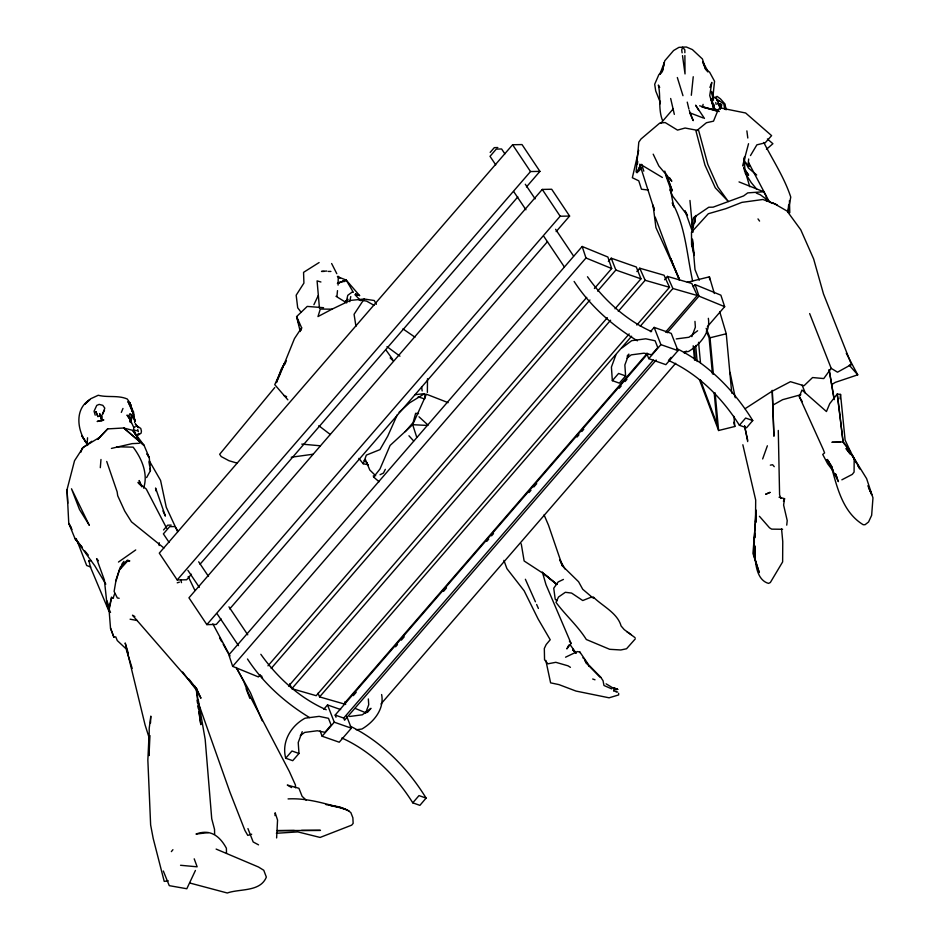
<?xml version="1.0" encoding="UTF-8"?>
<svg xmlns="http://www.w3.org/2000/svg" width="940" height="940" viewBox="0 0 940 940"><rect width="100%" height="100%" fill="white"/><g stroke="black" fill="none" stroke-linecap="round" stroke-linejoin="round"><path stroke-width="1.41" d="M427.371 392.38L427.5 378.738M744.492 171.057L744.045 158.002M755.502 521.935L755.69 500.045L742.847 444.761M135.595 433.34L133.715 430.214L133.68 427.312L129.873 418.923L127.017 415.081L129.696 419.146L130.331 422.248M338.071 285.09L338.247 277.183M618.661 693.391L618.614 694.942L609.096 697.809L575.985 691.065L558.924 684.602L550.605 682.851L545.835 660.409M755.631 522.37L755.983 510.032L754.139 541.276L754.902 558.395L754.55 545.682M754.843 546.034C754.902 557.526 754.691 579.592 768.568 583.399L770.342 582.506L782.632 561.909L782.761 541.616L781.575 528.985M755.137 537.633L755.29 533.427M159.154 545.517L159.248 542.744M755.713 522.358L755.983 515.484L752.952 553.437L759.25 572.601L754.444 557.244L754.362 545.788M150.506 723.048L150.811 716.127L149.225 728.183L149.002 755.596L149.965 735.585M275.021 815.603L275.162 812.771L277.558 820.044L276.618 837.94M613.573 690.877L614.372 688.186L613.045 687.916L614.372 688.186L613.726 688.562M87.009 445.513L87.549 437.793M100.31 467.685L100.98 459.484M748.181 163.959L748.675 159.013M336.943 296.206L337.507 290.648M788.648 204.955L787.932 211.982L790.763 197.106C784.407 177.707 773.056 160.54 763.774 142.481M691.323 95.281L693.238 76.739M786.733 525.143L787.215 520.56L783.607 505.074L784.536 498.658L779.048 497.225M712.168 103.729L714.553 81.263L709.594 72.145L705.576 69.137L702.591 61.84M637.414 164.195L637.731 161.433M840.066 398.748L840.548 394.436L837.246 394.001L829.75 403.624L826.448 411.544L801.961 390.018L799.306 396.598L823.158 449.25L824.591 452.904L822.735 454.443L827.647 463.772L832.946 470.705M131.4 417.595L131.506 416.784L130.601 419.804L130.061 418.1M694.695 222.662L695.694 215.566L693.003 227.703M702.697 106.937L703.096 104.375M130.284 421.19L130.496 419.922M694.366 223.45L695.694 215.566M143.597 488.154C148.391 473.889 141.764 458.555 133.151 447.146L116.654 446.794M349.739 301.716L350.773 296.558M301.117 330.351L301.634 327.79L296.605 316.604L307.227 306.416L323.56 307.697M111.484 597.064L108.969 608.873L110.532 612.469M134.608 422.189L135.043 420.274L132.975 413.812M134.608 422.189L135.043 420.274M659.833 104.035L660.409 101.45M346.637 300.307L347.765 295.325L352.453 291.858M638.671 150.353L632.35 177.742L638.765 180.809L641.456 189.234L648.306 190.033M105.821 584.151L94.752 565.739L74.883 538.338L68.761 523.333L67.034 489.634L74.53 460.729L83.19 447.358L99.663 437.312L107.654 428.899L123.716 427.994L132.881 430.414L144.137 445.501L149.284 457.733L150.412 470.74L146.617 477.579M121.096 567.725L122.153 563.659L123.927 561.391M742.635 165.887L748.545 143.703M81.005 452.081L82.097 448.31L91.803 441.26M131.412 418.277L130.401 422.013L131.212 422.683L131.024 420.309L132.728 416.338L130.965 414.211L129.602 413.929L132.058 416.056M115.632 581.049L120.238 567.231L127.417 560.123L129.802 560.933M762.657 458.943L767.369 445.783M368.386 464.806L363.193 463.737L366.353 455.113L379.96 449.626L387.703 436.231L397.42 414.517M302.222 731.684L298.227 742.53L298.979 753.469L292.728 760.683L285.713 758.227C281.389 741.907 290.801 725.95 305.054 718.207L319.118 716.362L328.483 718.313L331.139 725.104L324.899 732.331L317.344 730.756L304.642 732.413L300.307 735.668M365.731 712.837L368.727 704.706L368.339 698.937M615.841 355.062L611.411 367.07L612.34 380.665L619.354 383.132L625.605 375.918L624.865 364.967L628.86 354.133L627.074 356.201M691.864 336.637L695.365 327.155L694.966 321.386M709.935 87.42L711.815 82.403L709.724 95.563L714.341 110.391M113.611 596.618L114.598 593.974M783.549 501.243L784.536 498.658L783.478 501.231M659.857 74.084L664.392 62.486L662.359 71.275L660.115 74.272M712.99 108.899L714.388 105.421L710.816 99.569M121.319 412.402L122.987 408.454M284.75 364.497L286.406 360.643M639.846 166.509L637.038 172.619L636.11 171.926L638.8 142.163L641.01 138.991L659.809 123.046L665.191 122.564L677.529 130.108L685.096 128.028L698.667 130.59L707.832 164.441L717.96 187.154L728.371 201.548L715.281 187.812L704.953 165.064L696.023 131.236L706.445 122.729L713.507 121.166L718.325 109.369L720.604 107.947L745.643 113L771.599 135.63L765.16 142.833L756.876 144.842L750.484 155.57M195.426 870.452L186.813 888.747L169.27 885.656L163.325 871.016M313.913 304.701L318.237 295.583M104.516 410.216L102.296 414.704L104.81 408.136L102.812 405.34L99.194 404.388L96.75 405.387L94.071 411.215L95.198 415.163M385.329 469.342L383.45 473.079L380.054 474.712M568.806 645.052L566.844 648.905L571.073 643.43L545.976 584.633L542.333 571.978M130.93 420.627L130.131 421.59L131.388 419.44L128.827 415.151M376.341 304.337L374.261 300.506L364.156 299.026L354.075 314.301L355.943 326.286M301.634 327.79L294.467 338.588L279.85 374.731L276.372 382.627L281.107 369.479L284.938 362.476L274.762 384.648L287.851 399.841M809.657 313.584L831.195 368.339L823.757 378.562L812.571 377.539L804.017 385.753L790.434 381.687L771.305 391.71L745.068 408.724M379.067 481.738L373.638 477.05L379.971 469.013L390.1 445.443L412.672 424.68L426.419 394.201L448.11 402.649M171.362 851.616L172.925 849.69M274.75 387.538L219.666 454.29L221.229 456.57L228.961 460.718L236.833 463.044M661.008 123.081L673.052 109.04M163.548 529.96L167.661 525.19L171.186 525.096M490.175 152.397L494.299 147.639L497.812 147.545M526.494 186.907L539.924 171.374L522.017 144.572L512.606 144.748L159.295 553.131L177.202 579.945L186.625 579.769L191.419 574.211M177.202 579.945L530.513 171.55L539.924 171.374M200.055 564.223L517.846 196.895M556.151 231.593L569.593 216.059L551.686 189.246L542.263 189.434L188.952 597.817L206.859 624.63L216.282 624.442L221.076 618.896M206.859 624.63L560.17 216.235L569.593 216.059M229.724 608.909L547.503 241.58M594.409 288.51L611.693 268.534L607.886 257.031L582.165 246.48L228.855 654.875L232.662 666.366L258.382 676.918L260.298 674.709M232.662 666.366L585.972 257.983L582.165 246.48M608.345 261.532L611.235 258.206L636.321 267.007L640.951 278.828L615.03 308.79M267.982 665.826L586.725 297.381M271.19 668.422L589.944 299.989M597.617 291.106L615.865 270.027L611.235 258.206M636.85 271.543L639.729 268.205L664.063 275.232L669.503 287.299L636.85 325.029M288.603 686.106L607.346 317.673M629.177 333.912L316.193 695.694L291.858 688.668L610.601 320.235M618.285 311.352L645.157 280.284L639.729 268.205M664.592 279.756L667.471 276.419L691.805 283.445L697.245 295.512L665.555 332.137M647.319 353.228L343.934 703.907L319.6 696.893L631.621 336.214M640.258 326.227L672.899 288.498L667.471 276.419M323.783 709.254L327.52 704.941L340.656 709.559M650.409 331.703L654.146 327.39L671.242 333.383L677.999 350.632L665.861 364.661L648.776 358.657L646.697 353.358M693.227 286.841L695.154 284.62L720.874 295.172L724.67 306.675L707.397 326.65M285.713 758.227L291.952 751.001L298.979 753.469M612.34 380.665L618.591 373.45L625.605 375.918M336.015 717.232L335.169 715.07L647.754 353.757M353.322 695.635L356.201 692.298M395.564 646.802L397.491 644.582M401.333 640.14L404.212 636.815M443.574 591.319L446.453 587.982M486.779 541.37L488.694 539.149M491.573 535.823L493.5 533.603M529.02 492.548L530.936 490.328M533.814 486.99L536.705 483.665M577.019 437.053L578.946 434.832M581.825 431.507L583.74 429.286M619.272 388.232L621.187 386.011M625.03 381.57L626.945 379.349M667.271 332.737L698.949 296.124L695.154 284.62M346.684 716.245L351.36 728.195L339.234 742.212L322.138 736.22L334.276 722.19L327.52 704.941M648.776 358.657L660.902 344.639L654.146 327.39M656.179 360.032L344.557 720.228L343.711 718.066L653.418 360.079M671.16 357.341L668.481 360.431C698.103 373.862 722.273 397.902 739.392 425.268L746.525 427.806L752.74 420.544L745.643 418.053L739.392 425.268M367.411 712.45L370.983 708.325L362.311 714.811L349.621 716.48M380.97 703.966L675.707 363.263M684.355 353.276L686.27 351.055M412.766 802.819L419.005 795.604L426.102 798.095L419.886 805.357L412.766 802.819C395.646 775.453 371.476 751.413 341.855 737.994M405.199 431.66L413.083 422.612L415.633 413.306L418.512 413.635M635.299 638.871L626.545 648.753L620.835 649.975L609.672 649.305L586.325 639.505C577.689 625.758 565.598 615.336 555.998 602.364L558.478 597.053L565.34 592.294L571.602 593.081L582.753 600.543L590.637 597.394L593.587 597.311C602.693 606.23 617.51 613.045 621.082 625.958L624.195 629.577L635.076 637.684M99.663 437.312L97.748 439.427L107.654 428.899M641.996 167.555L637.038 172.619L640.751 164.488L662.371 177.472M638.084 171.503L641.045 168.495M138.333 434.292L138.862 433.775L136.03 435.103M136.723 436.043L141.094 433.176L141.435 431.143L140.777 428.452L137.839 426.478M399.054 412.296L409.629 402.825L424.622 393.649L425.268 397.902M766.452 149.319L772.903 143.714L767.404 138.979M615.923 691.828L616.428 691.452L614.114 691.018M622.08 347.847L631.692 340.656L645.757 338.811L655.11 340.762L657.777 347.553L651.526 354.768L643.971 353.193L631.28 354.862L626.945 358.105M697.609 330.762L688.95 337.26L676.248 338.929M343.852 281.777L346.19 280.073L359.585 295.548L355.461 294.067L359.585 295.548M118.475 562.049L135.724 549.947M319.118 262.542L303.561 272.353L303.914 283.093L296.171 295.207L297.698 307.803L301.07 312.221M831.841 384.531L835.308 382.369L857.727 374.825L846.27 353.24M772.809 405.175L782.632 399.676L800.857 394.718M772.833 202.829L787.074 211.054L800.763 229.795L813.641 258.947L823.475 293.891L851.452 364.485L837.505 372.181L831.195 368.339M332.008 309.178L317.99 316.569L320.293 309.06L332.008 309.178L350.232 300.424L364.156 299.026M841.852 479.823L852.286 474.383L854.084 472.08L854.178 458.038L846.012 448.498L850.007 454.008M563.413 579.428L558.149 581.966L553.731 588.229L555.211 599.191L556.927 600.848M113.564 597.182L112.13 597.875L113.517 597.899L111.566 598.04L109.063 609.86L110.509 628.143L113.822 637.038L115.773 636.897L117.277 640.575L126.101 648.847L132.199 668.399M338.541 283.058L346.19 280.073L353.37 292.352M337.448 283.293L346.19 280.073L337.401 276.583M337.484 283.245L346.19 280.073M565.551 657.201L577.313 651.596L579.816 651.972L589.65 666.284L600.848 677.434L603.045 680.689L603.974 685.483L611.717 688.891M133.68 427.312L135.36 426.737M851.452 364.485L849.278 365.214L857.727 374.825M177.237 582.823L179.387 582.142M251.685 834.215L247.761 835.378L244.905 830.42L229.912 792.079L197.964 701.886L197.071 690.794M88.583 561.298L91.403 560.534M97.901 416.549L95.915 411.673L97.901 416.549L100.333 415.903L101.767 420.439L97.137 421.484L103.811 419.957L101.685 420.803L101.661 415.691L101.767 420.439L99.605 413.565L100.968 417.019M687.328 282.305L709.406 276.83L714.341 293.492M713.378 374.014L710.017 337.801L726.256 333.771L719.676 311.551M699.477 379.795L718.607 430.508L734.833 426.478L733.893 416.338M111.425 448.415L132.129 443.633L139.332 443.281M770.33 465.159L772.598 464.713L774.243 466.675M291.236 457.24L312.856 454.255M168.272 880.827L164.218 881.379L153.197 838.457L150.635 824.944L147.85 760.037L148.943 737.16L145.054 724.846L125.185 642.984L128.145 652.783M684.32 352.018L688.538 351.466C699.936 344.639 710.699 332.478 708.349 318.319M356.272 729.757L361.9 729.029C373.815 722.026 384.507 709.124 381.628 694.531M208.386 832.605L196.002 834.062C210.219 828.716 219.772 836.013 226.387 848.232L226.505 853.132M415.034 394.694L424.622 393.649M615.724 689.537L617.733 689.349L614.302 688.315L617.686 689.408M326.803 271.026L321.504 271.413L324.194 271.413M766.641 201.184L766.182 196.201L763.715 191.748L747.723 192.888L743.611 195.931L713.143 207.153L708.76 207.246L693.614 217.575L692.11 223.497L692.921 232.204M276.372 833.275L297.839 831.9L320.105 837.446L351.689 825.144L353.146 823.393L352.876 817.788L350.843 812.607C344.052 806.931 334.522 805.862 326.039 804.64M288.075 798.918C307.686 797.813 327.144 804.17 345.838 809.434M294.302 830.466L277.089 830.631L320.47 830.373L301.517 830.42M328.224 271.425L330.915 271.437M782.597 529.267L771.646 529.138L769.519 527.81L759.438 516.295M427.207 425.444L412.672 424.68L416.702 437.123M840.407 442.282L831.9 442.294L843.427 441.882L850.594 451.799L859.971 469.189M301.787 444.115L320.399 445.795M180.55 865.282L197.142 866.809L194.204 858.831M716.738 100.404L719.077 100.639L723.859 103.941L724.74 109.204M133.633 430.191L137.452 430.685M119.169 598.263L117.336 597.957L114.116 591.46L115.726 581.989L119.368 570.11L127.511 561.074L129.344 561.368M358.81 299.778L366.623 301.129L374.003 305.3M330.821 805.815L340.762 807.531L348.952 810.856M130.096 619.202L137.263 620.506M702.145 106.96L711.792 109.216M714.553 109.851L718.689 110.826M189.915 883.048L227.28 893C239.817 888.535 260.274 892.178 266.349 877.102L263.764 870.275L258.512 867.021L216.13 849.079M702.18 107.019L717.737 111.237M645.157 280.284L669.503 287.299M672.899 288.498L697.245 295.512M699.677 105.797L719.194 111.566M320.916 282L317.086 280.872L319.471 308.355M616.288 691.687L617.698 692.11M418.171 396.856L424.657 398.948M592.682 678.997L595.008 679.796M615.865 270.027L640.951 278.828M660.902 344.639L677.999 350.632M335.169 715.07L343.711 718.066M334.276 722.19L351.36 728.195M777.133 204.779L762.869 199.492L741.895 202.37L725.833 208.68L708.302 213.744L691.488 232.215L691.582 244.306L694.178 255.48L692.369 239.077L695.013 269.639L699.266 280.238M90.804 567.043L86.68 565.516L76.234 538.585M703.12 117.923L689.737 112.788L693.097 120.508M739.028 181.913L763.715 191.748M698.949 296.124L724.67 306.675M585.972 257.983L611.693 268.534M355.12 708.396L365.954 712.837M283.939 395.517L286.63 396.645M756.254 193.064L760.343 194.792L772.128 203.463M717.643 103.882L721.52 106.408M651.632 331.632C625.711 319.929 603.844 299.789 587.476 276.736M676.859 348.611C708.537 364.332 734.34 390.64 752.764 420.591M326.262 709.759C299.778 698.138 277.476 677.716 260.838 654.299M350.221 726.162C381.899 741.883 407.713 768.192 426.137 798.142M718.454 103.341L721.955 104.975M612.269 687.587L606.112 683.838M258.547 844.86L253.177 841.97L247.937 828.587M134.867 616.534L132.47 615.207L196.965 689.408L194.627 686.082L200.96 698.255L197.529 690.677M291.588 787.556L287.299 785.053L298.932 788.284L302.093 796.309L306.37 800.281M335.991 296.3L346.719 302.892M570.415 667.33L568.019 665.826L555.822 662.312L547.903 663.816L544.554 659.798L544.319 648.482L546.175 644.546L550.206 639.741L538.138 619.025L524.156 590.813L506.907 568.63L503.899 560.369M637.391 340.809C612.504 325.745 590.05 305.935 574.117 281.448M626.945 631.786L631.339 634.7M309.565 717.573C285.102 702.721 263.176 683.051 247.49 658.999M402.943 328.882L414.963 337.166M318.801 425.714L330.351 434.527M386.986 346.637L399.958 356.19M718.136 111.002L713.883 107.853L713.049 105.139M716.903 99.252L719.194 100.956M163.936 548.008L131.471 521.841L124.75 511.113L117.712 495.744L117.136 491.832L106.725 461.458M556.715 584.398L544.636 574.352L542.862 573.118L556.997 584.457L544.636 574.352L524.132 560.98L521.242 543.825M756.677 174.981L748.475 168.084L745.443 162.303M592.729 597.781L582.718 589.251L578.582 581.754L562.414 565.904L559.829 560.017M364.191 460.318L367.481 463.173M419.005 416.796L428.111 425.15M744.374 161.786L749.462 166.556L749.192 162.937M390.159 357.917L393.167 360.784M375.683 475.746L369.796 470.012L365.378 459.437M600.848 677.434L589.145 665.638L600.014 676.988M582.918 657.741L583.846 658.658M360.654 300.659L354.979 294.725M408.947 435.784L413.635 440.93M711.615 91.438L714.095 97.784L715.164 97.396L716.973 99.417L720.334 109.369M715.751 102.578L716.174 104.399M338.012 276.184L339.857 278.264M98.43 560.769L96.597 558.63L104.387 580.051L107.137 605.771M756.653 189.105L751.248 182.642L745.02 172.772M84.6 550.687L88.337 555.14M707.832 71.91L705.576 69.137L702.427 58.985L692.38 49.585L686.329 47L678.939 47.364L673.592 50.513L664.721 60.853L662.359 71.275L658.858 74.66L654.698 84.236L655.709 90.945L660.303 102.401M82.156 547.292L74.883 538.338L81.956 547.315M843.967 443.515L850.594 451.799L845.119 440.108L840.548 394.436M358.927 458.391L363.193 463.737M575.233 652.477L572.625 649.199L575.221 652.63M139.802 484.699L138.004 482.431L146.264 489.035L166.697 528.327M188.952 679.103L196.965 689.408M182.677 672.041L197.811 691.911M129.191 416.831L129.861 417.806M757.993 218.914L759.567 221.076M386.211 350.362L392.72 359.433M570.31 644.969L576.244 653.312M569.405 641.057L571.073 643.43M743.705 168.001L748.651 175.181L743.752 168.013M87.867 444.961C77.585 432.612 73.59 409.288 89.758 399.77L85.07 404.036L90.522 398.842L98.23 395.27C107.806 397.749 118.029 395 127.241 399.007L129.943 402.872L132.27 411.038M830.349 464.137L827.188 459.519L832.84 470.024L830.901 465.1L832.394 467.591M504.862 153.843L501.596 148.966L496.261 149.108L490.022 156.334L495.733 164.841M525.307 184.263L535.13 198.857M555.575 229.29L573.576 256.056M513.698 191.56L525.942 209.785M543.908 236.504L564.317 266.878M178.236 531.394L174.958 526.529L169.635 526.67L163.384 533.885L169.106 542.392M198.681 561.814L208.492 576.42M228.949 606.841L247.761 634.829M187.883 570.333L199.315 587.336M217.281 614.055L238.501 645.639M704.459 118.44L695.6 105.186L698.538 109.898M512.606 144.748L530.513 171.55M542.263 189.434L560.17 216.235M588.875 666.178L584.562 659.739L586.466 663.711M829.409 462.868L827.188 459.519L838.421 481.621L835.472 473.901M715.751 98.406L715.246 97.619L717.067 96.373L720.498 98.923L725.069 104.093L725.762 109.451M138.321 438.945L132.881 430.414L135.113 434.139M669.586 177.766L671.795 181.267L658.846 165.969L653.194 154.172M136.606 436.618L138.098 439.109M147.051 454.008L149.284 457.733L147.122 453.95M799.306 396.598L802.278 401.627M69.478 524.579L70.923 527.07M149.343 460.906L160.576 480.422L166.263 507.259L177.625 531.688M219.572 637.896L221.734 641.726M223.168 644.276L228.902 654.463M236.798 668.493L250.439 692.709L262.213 720.792M659.692 87.444L658.352 85.046C661.067 96.832 657.93 109.181 662.618 120.708M560.005 560.099L564.928 568.912M856.411 462.997L851.581 454.314L866.621 478.625L872.966 497.859L871.65 515.332L868.548 521.982L865.059 524.708L863.202 524.72C842.322 511.959 837.105 486.908 830.901 465.1M857.797 465.476L859.172 467.956M702.779 61.875L707.585 70.629M141.787 486.838L139.144 480.528L140.894 485.545M769.143 201.489L749.227 163.807M194.944 590.473L188.2 576.526M212.839 623.855L230.042 655.944M236.234 667.506L243.812 681.618L248.007 692.38L289.356 771.517L295.43 785.006L295.548 787.779M133.692 414.505L127.958 401.556L133.515 411.791L134.256 418.817M68.761 523.333L72.028 529.596M331.632 263.529L336.802 273.693M138.356 431.742L137.733 429.603M162.949 510.949L165.393 516.095L155.57 488.013L155.934 490.892M669.891 189.904L672.805 196.354L687.481 215.483L685.072 210.854L692.568 232.109M317.967 693.262L319.6 696.893M289.673 683.838L291.858 688.668M525.378 579.263L535.436 601.811M536.623 604.467L538.397 608.45M867.855 485.745L871.251 493.5M868.913 488.236L871.709 494.663L869.77 489.705M693.285 248.207L691.582 244.306L693.097 248.301M544.06 514.85L548.525 525.284L562.414 565.904M655.239 217.175L671.724 261.344L670.608 258.359L679.491 279.509L655.92 227.539L653.042 205.096L654.393 210.149L639.752 164.218M706.351 331.115L709.101 337.777L712.438 373.897M706.152 328.33L710.017 337.801M802.149 385.236L805.462 393.39M670.608 258.359L679.373 280.167M835.601 473.983L837.164 477.896M689.255 110.474L693.227 120.567M781.011 498.459L779.589 494.804L778.285 430.438M320.058 730.909L322.138 736.22M261.52 675.789L262.554 678.41M249.852 698.42L246.139 688.891M664.756 171.092L672.3 190.902L666.601 174.828M110.509 628.143L113.822 637.038M700.335 379.701L717.126 424.457L714.177 392.673M665.496 174.652L669.832 186.602L673.792 207.059M344.804 701.957L345.638 704.507M713.084 106.161L714.365 110.156M299.19 324.747L296.605 316.604L300.26 331.538M131.894 409.076L129.943 402.872L131.812 409.77M677.329 77.527L682.969 95.692M593.587 597.311L593.869 598.24M641.761 164.347L643.794 171.162M749.744 186.731L744.75 169.6L744.492 156.886M711.181 91.591L713.519 100.075M673.087 205.496L672.3 202.711C685.589 226.646 686.846 254.752 692.616 280.978M733.67 422.272L734.833 426.478M180.774 579.957L181.502 582.647M107.172 601.13L108.958 611.247L90.569 567.455L88.818 560.44M198.751 706.081L200.549 712.978M373.321 475.805L373.638 477.05M132.281 411.332L130.707 404.917L132.258 411.25M687.246 102.119L688.914 109.087M670.667 98.489L674.332 114.363M725.163 105.668L726.115 109.804M744.492 426.126L747.735 440.272M108.958 611.247L107.231 601.353M730.039 372.357L735.28 397.761M744.656 425.832L747.688 441.6M834.262 399.618L829.104 369.643L833.874 398.055M196.542 689.913L197.518 695.659M198.258 699.959L205.179 739.404L211.735 818.787L214.52 829.315L214.637 834.215M148.966 461.869L149.589 465.676M150 468.202L150.412 470.74M197.059 700.183L197.506 703.061M197.941 705.952L198.387 708.831M198.834 711.709L200.831 724.681L196.331 690.148M141.212 484.359L141.411 485.663M682.111 52.828L681.723 50.02L682.628 47.188L684.837 49.867L684.861 52.699M682.499 55.648L685.025 73.943L684.884 55.53M421.59 386.693L422.154 390.934M746.877 130.895L747.805 138.016M579.816 651.972L579.898 652.63M711.991 98.312L712.261 100.991M726.256 333.771L731.755 393.155M709.406 276.83L709.677 279.709M715.117 392.849L718.607 430.508M689.96 200.467L692.568 228.467M698.573 342.325L700.465 362.699M695.659 345.532L697.151 361.536M694.237 346.93L695.459 360.079M693.203 345.755L694.543 360.185M67.034 489.634L67.751 503.229M772.198 390.335L773.902 435.772M772.316 391.005L773.949 436.207M789.436 200.631L789.8 212.746M720.71 103.858L720.804 108.088M754.315 537.198L754.35 542.921M347.753 299.32L344.592 302.21L347.777 299.378M616.476 689.032L615.653 689.466L616.523 689.055L614.537 688.256L616.476 689.032M769.977 492.396L765.701 494.24L769.977 492.396M139.884 441.73L123.716 427.994L144.137 445.501L139.884 441.73M136.183 424.786L135.207 423.728L138.215 427.7L136.171 424.774M575.268 652.513L572.625 649.199L575.256 652.56M87.502 444.315L81.874 435.984L87.502 444.315M89.171 525.072L79.512 509.527L71.499 488.777L89.171 525.072M134.702 420.509L133.88 417.842L134.62 420.486M839.866 414.904L837.246 394.001L843.133 442.481L839.866 414.904"/></g></svg>
